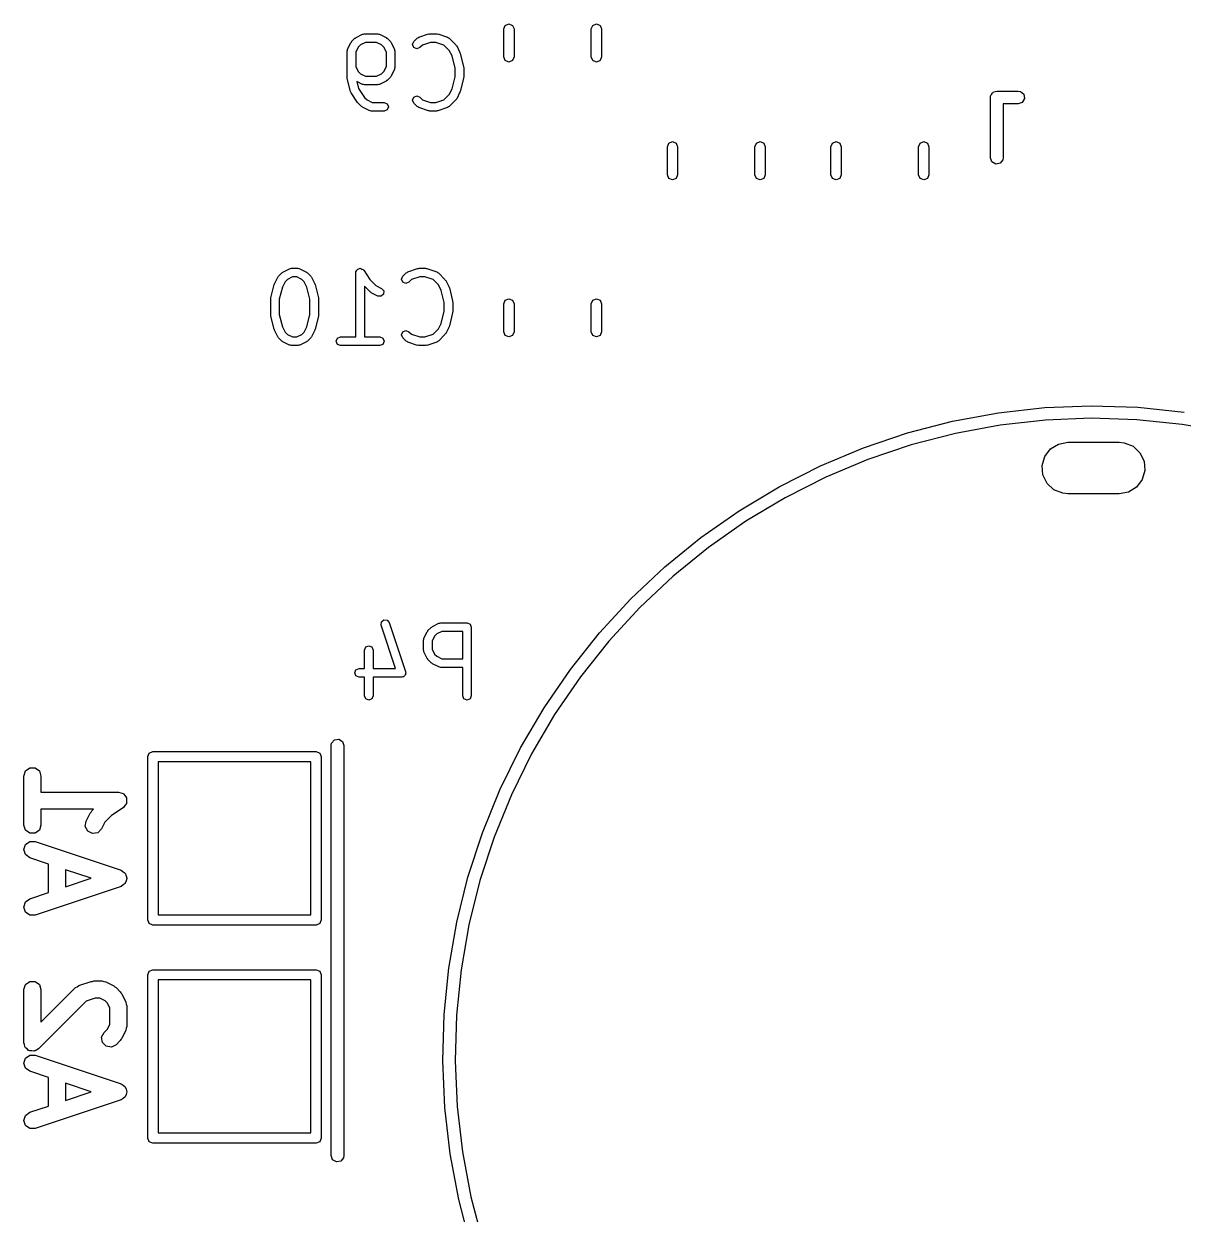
# Model space of a CAD drawing. Extents: x 0.03 to 2.09, y 0.22 to 4.14.
# Drawn here: x 0.041 to 0.573, y 2.457 to 3.003 of the extents above; entities that cross this region are included whole.
import ezdxf

# ---------------------------------------------------------------- set-up
doc = ezdxf.new("R2010")
doc.units = 0
doc.header["$MEASUREMENT"] = 0
doc.layers.add('BLACK', color=7, linetype='CONTINUOUS')

msp = doc.modelspace()

# ---------------------------------------------------------------- linework, layer by layer
at = {"layer": 'BLACK', "linetype": 'CONTINUOUS'}
for p, q in [((0.261181, 3.00046), (0.261873, 3.00213)), ((0.261873, 3.00213), (0.263543, 3.00283)), ((0.263543, 3.00283), (0.265214, 3.00213)), ((0.265214, 3.00213), (0.265906, 3.00046)), ((0.301339, 3.00046), (0.30203, 3.00213)), ((0.30203, 3.00213), (0.303701, 3.00283)), ((0.303701, 3.00283), (0.305371, 3.00213)), ((0.305371, 3.00213), (0.306063, 3.00046)), ((0.191483, 2.9947), (0.192983, 2.9962)), ((0.192983, 2.9962), (0.193282, 2.99632)), ((0.193282, 2.99632), (0.193494, 2.99656)), ((0.193494, 2.99656), (0.196494, 2.99806)), ((0.196494, 2.99806), (0.196951, 2.9981)), ((0.196951, 2.9981), (0.197374, 2.99827)), ((0.197374, 2.99827), (0.203374, 2.99827)), ((0.203374, 2.99827), (0.203797, 2.9981)), ((0.203797, 2.9981), (0.204254, 2.99806)), ((0.204254, 2.99806), (0.207254, 2.99656)), ((0.207254, 2.99656), (0.207466, 2.99632)), ((0.207466, 2.99632), (0.207765, 2.9962)), ((0.207765, 2.9962), (0.209265, 2.9947)), ((0.219979, 2.9947), (0.221479, 2.9962)), ((0.221479, 2.9962), (0.221903, 2.99637)), ((0.221903, 2.99637), (0.222249, 2.99667)), ((0.222249, 2.99667), (0.226748, 2.99817)), ((0.226748, 2.99817), (0.227071, 2.99815)), ((0.227071, 2.99815), (0.227371, 2.99827)), ((0.227371, 2.99827), (0.23037, 2.99827)), ((0.23037, 2.99827), (0.23067, 2.99815)), ((0.23067, 2.99815), (0.230993, 2.99817)), ((0.230993, 2.99817), (0.235492, 2.99667)), ((0.235492, 2.99667), (0.235838, 2.99637)), ((0.235838, 2.99637), (0.236262, 2.9962)), ((0.236262, 2.9962), (0.239261, 2.9932)), ((0.261181, 2.98765), (0.261181, 3.00046)), ((0.265906, 3.00046), (0.265906, 2.98765)), ((0.301339, 2.98765), (0.301339, 3.00046)), ((0.306063, 3.00046), (0.306063, 2.98765)), ((0.189407, 2.9903), (0.189582, 2.99073)), ((0.189407, 2.97831), (0.189407, 2.9903)), ((0.189582, 2.99073), (0.189614, 2.99118)), ((0.189614, 2.99118), (0.191114, 2.99418)), ((0.191114, 2.99418), (0.191359, 2.9944)), ((0.191359, 2.9944), (0.191483, 2.9947)), ((0.194493, 2.99214), (0.193344, 2.98984)), ((0.195541, 2.99319), (0.194493, 2.99214)), ((0.197839, 2.99433), (0.195541, 2.99319)), ((0.202909, 2.99433), (0.197839, 2.99433)), ((0.205207, 2.99319), (0.202909, 2.99433)), ((0.206255, 2.99214), (0.205207, 2.99319)), ((0.207404, 2.98984), (0.206255, 2.99214)), ((0.209265, 2.9947), (0.209389, 2.9944)), ((0.209389, 2.9944), (0.209634, 2.99418)), ((0.209634, 2.99418), (0.211134, 2.99118)), ((0.211134, 2.99118), (0.211166, 2.99073)), ((0.211166, 2.99073), (0.211341, 2.9903)), ((0.211341, 2.9903), (0.211341, 2.9828)), ((0.219403, 2.9933), (0.219979, 2.9947)), ((0.219979, 2.99191), (0.219403, 2.9933)), ((0.221371, 2.99133), (0.219979, 2.99191)), ((0.222763, 2.99191), (0.221371, 2.99133)), ((0.223935, 2.99308), (0.222763, 2.99191)), ((0.22769, 2.99433), (0.223935, 2.99308)), ((0.230051, 2.99433), (0.22769, 2.99433)), ((0.233806, 2.99308), (0.230051, 2.99433)), ((0.236251, 2.99064), (0.233806, 2.99308)), ((0.237512, 2.98812), (0.236251, 2.99064)), ((0.239261, 2.9932), (0.239385, 2.9929)), ((0.239385, 2.9929), (0.23963, 2.99268)), ((0.23963, 2.99268), (0.24113, 2.98968)), ((0.193344, 2.98984), (0.193344, 2.98327)), ((0.207404, 2.98327), (0.207404, 2.98984)), ((0.2389, 2.98256), (0.237512, 2.98812)), ((0.24113, 2.98968), (0.241146, 2.98946)), ((0.241146, 2.98946), (0.241279, 2.98928)), ((0.241279, 2.98928), (0.242779, 2.98328)), ((0.261873, 2.98598), (0.261181, 2.98765)), ((0.263543, 2.98528), (0.261873, 2.98598)), ((0.265214, 2.98598), (0.263543, 2.98528)), ((0.265906, 2.98765), (0.265214, 2.98598)), ((0.30203, 2.98598), (0.301339, 2.98765)), ((0.303701, 2.98528), (0.30203, 2.98598)), ((0.305371, 2.98598), (0.303701, 2.98528)), ((0.306063, 2.98765), (0.305371, 2.98598)), ((0.193344, 2.98327), (0.194493, 2.98097)), ((0.194493, 2.98097), (0.195541, 2.97992)), ((0.195541, 2.97992), (0.197839, 2.97877)), ((0.202909, 2.97877), (0.205207, 2.97992)), ((0.205207, 2.97992), (0.206255, 2.98097)), ((0.206255, 2.98097), (0.207404, 2.98327)), ((0.211134, 2.98192), (0.209634, 2.97892)), ((0.211166, 2.98238), (0.211134, 2.98192)), ((0.211341, 2.9828), (0.211166, 2.98238)), ((0.2389, 2.97855), (0.2389, 2.98256)), ((0.242779, 2.98328), (0.242742, 2.98304)), ((0.242742, 2.98304), (0.242837, 2.9828)), ((0.242837, 2.9828), (0.242837, 2.97831)), ((0.189502, 2.97807), (0.189407, 2.97831)), ((0.189465, 2.97783), (0.189502, 2.97807)), ((0.190965, 2.97183), (0.189465, 2.97783)), ((0.196494, 2.97504), (0.193894, 2.97634)), ((0.193894, 2.97634), (0.194702, 2.97311)), ((0.196951, 2.97501), (0.196494, 2.97504)), ((0.197374, 2.97484), (0.196951, 2.97501)), ((0.203374, 2.97484), (0.197374, 2.97484)), ((0.197839, 2.97877), (0.202909, 2.97877)), ((0.203797, 2.97501), (0.203374, 2.97484)), ((0.204254, 2.97504), (0.203797, 2.97501)), ((0.207254, 2.97654), (0.204254, 2.97504)), ((0.207466, 2.97679), (0.207254, 2.97654)), ((0.207765, 2.97691), (0.207466, 2.97679)), ((0.209265, 2.97841), (0.207765, 2.97691)), ((0.209389, 2.97871), (0.209265, 2.97841)), ((0.209634, 2.97892), (0.209389, 2.97871)), ((0.237512, 2.97299), (0.2389, 2.97855)), ((0.242779, 2.97783), (0.241279, 2.97183)), ((0.242837, 2.97831), (0.242742, 2.97807)), ((0.242742, 2.97807), (0.242779, 2.97783)), ((0.19117, 2.97155), (0.190965, 2.97183)), ((0.191237, 2.97121), (0.19117, 2.97155)), ((0.194237, 2.96671), (0.191237, 2.97121)), ((0.194702, 2.97311), (0.197404, 2.96906)), ((0.197404, 2.96906), (0.198541, 2.96792)), ((0.219403, 2.96781), (0.219979, 2.9692)), ((0.219979, 2.9692), (0.221371, 2.96978)), ((0.221371, 2.96978), (0.222763, 2.9692)), ((0.222763, 2.9692), (0.223935, 2.96803)), ((0.233806, 2.96803), (0.236251, 2.97047)), ((0.236251, 2.97047), (0.237512, 2.97299)), ((0.239385, 2.96821), (0.239261, 2.96791)), ((0.23963, 2.96843), (0.239385, 2.96821)), ((0.24113, 2.97143), (0.23963, 2.96843)), ((0.241146, 2.97165), (0.24113, 2.97143)), ((0.241279, 2.97183), (0.241146, 2.97165)), ((0.48422, 2.96906), (0.484287, 2.96944)), ((0.48422, 2.94146), (0.48422, 2.96906)), ((0.484265, 2.96957), (0.48433, 2.96968)), ((0.484287, 2.96944), (0.484265, 2.96957)), ((0.48433, 2.96968), (0.484398, 2.97007)), ((0.484398, 2.97007), (0.484891, 2.97065)), ((0.484891, 2.97065), (0.485274, 2.97132)), ((0.485274, 2.97132), (0.485525, 2.97141)), ((0.485525, 2.97141), (0.485696, 2.97161)), ((0.485696, 2.97161), (0.486452, 2.97175)), ((0.486452, 2.97175), (0.487172, 2.97201)), ((0.487172, 2.97201), (0.496972, 2.97201)), ((0.496972, 2.97201), (0.497982, 2.97183)), ((0.497982, 2.97183), (0.49953, 2.97053)), ((0.49988, 2.96854), (0.49887, 2.96679)), ((0.49953, 2.97053), (0.49988, 2.96854)), ((0.194405, 2.9666), (0.194237, 2.96671)), ((0.194483, 2.96641), (0.194405, 2.9666)), ((0.195982, 2.96491), (0.194483, 2.96641)), ((0.196282, 2.96479), (0.195982, 2.96491)), ((0.196494, 2.96455), (0.196282, 2.96479)), ((0.199494, 2.96305), (0.196494, 2.96455)), ((0.198541, 2.96792), (0.200839, 2.96678)), ((0.199951, 2.96301), (0.199494, 2.96305)), ((0.200374, 2.96284), (0.199951, 2.96301)), ((0.206373, 2.96284), (0.200374, 2.96284)), ((0.200839, 2.96678), (0.206373, 2.96678)), ((0.206373, 2.96678), (0.207765, 2.9662)), ((0.207765, 2.96341), (0.206373, 2.96284)), ((0.207765, 2.9662), (0.208342, 2.96481)), ((0.208342, 2.96481), (0.207765, 2.96341)), ((0.219979, 2.96641), (0.219403, 2.96781)), ((0.221479, 2.96491), (0.219979, 2.96641)), ((0.221903, 2.96474), (0.221479, 2.96491)), ((0.222249, 2.96444), (0.221903, 2.96474)), ((0.226748, 2.96294), (0.222249, 2.96444)), ((0.223935, 2.96803), (0.22769, 2.96678)), ((0.227071, 2.96296), (0.226748, 2.96294)), ((0.227371, 2.96284), (0.227071, 2.96296)), ((0.23037, 2.96284), (0.227371, 2.96284)), ((0.22769, 2.96678), (0.230051, 2.96678)), ((0.230051, 2.96678), (0.233806, 2.96803)), ((0.23067, 2.96296), (0.23037, 2.96284)), ((0.230993, 2.96294), (0.23067, 2.96296)), ((0.235492, 2.96444), (0.230993, 2.96294)), ((0.235838, 2.96474), (0.235492, 2.96444)), ((0.236262, 2.96491), (0.235838, 2.96474)), ((0.239261, 2.96791), (0.236262, 2.96491)), ((0.496972, 2.9661), (0.490125, 2.9661)), ((0.490125, 2.9661), (0.490125, 2.94146)), ((0.49887, 2.96679), (0.496972, 2.9661)), ((0.336181, 2.94647), (0.336873, 2.94814)), ((0.336181, 2.93365), (0.336181, 2.94647)), ((0.336873, 2.94814), (0.338543, 2.94883)), ((0.338543, 2.94883), (0.340214, 2.94814)), ((0.340214, 2.94814), (0.340906, 2.94647)), ((0.340906, 2.94647), (0.340906, 2.93365)), ((0.376339, 2.94647), (0.37703, 2.94814)), ((0.376339, 2.93365), (0.376339, 2.94647)), ((0.37703, 2.94814), (0.378701, 2.94883)), ((0.378701, 2.94883), (0.380371, 2.94814)), ((0.380371, 2.94814), (0.381063, 2.94647)), ((0.381063, 2.94647), (0.381063, 2.93365)), ((0.411181, 2.94647), (0.411873, 2.94814)), ((0.411181, 2.93365), (0.411181, 2.94647)), ((0.411873, 2.94814), (0.413543, 2.94883)), ((0.413543, 2.94883), (0.415214, 2.94814)), ((0.415214, 2.94814), (0.415906, 2.94647)), ((0.415906, 2.94647), (0.415906, 2.93365)), ((0.451339, 2.94647), (0.45203, 2.94814)), ((0.451339, 2.93365), (0.451339, 2.94647)), ((0.45203, 2.94814), (0.453701, 2.94883)), ((0.453701, 2.94883), (0.455371, 2.94814)), ((0.455371, 2.94814), (0.456063, 2.94647)), ((0.456063, 2.94647), (0.456063, 2.93365)), ((0.484911, 2.93956), (0.48422, 2.94146)), ((0.490125, 2.94146), (0.489947, 2.94045)), ((0.48666, 2.93855), (0.484911, 2.93956)), ((0.488649, 2.9389), (0.48666, 2.93855)), ((0.489947, 2.94045), (0.488649, 2.9389)), ((0.336873, 2.93198), (0.336181, 2.93365)), ((0.338543, 2.93129), (0.336873, 2.93198)), ((0.340214, 2.93198), (0.338543, 2.93129)), ((0.340906, 2.93365), (0.340214, 2.93198)), ((0.37703, 2.93198), (0.376339, 2.93365)), ((0.378701, 2.93129), (0.37703, 2.93198)), ((0.380371, 2.93198), (0.378701, 2.93129)), ((0.381063, 2.93365), (0.380371, 2.93198)), ((0.411873, 2.93198), (0.411181, 2.93365)), ((0.413543, 2.93129), (0.411873, 2.93198)), ((0.415214, 2.93198), (0.413543, 2.93129)), ((0.415906, 2.93365), (0.415214, 2.93198)), ((0.45203, 2.93198), (0.451339, 2.93365)), ((0.453701, 2.93129), (0.45203, 2.93198)), ((0.455371, 2.93198), (0.453701, 2.93129)), ((0.456063, 2.93365), (0.455371, 2.93198)), ((0.156116, 2.88368), (0.157616, 2.88668)), ((0.157616, 2.88668), (0.157861, 2.8869)), ((0.157861, 2.8869), (0.157985, 2.8872)), ((0.157985, 2.8872), (0.159484, 2.8887)), ((0.159484, 2.8887), (0.159784, 2.88882)), ((0.159784, 2.88882), (0.159996, 2.88906)), ((0.159996, 2.88906), (0.162996, 2.89056)), ((0.164341, 2.88683), (0.162043, 2.88569)), ((0.162996, 2.89056), (0.163453, 2.8906)), ((0.163453, 2.8906), (0.163876, 2.89077)), ((0.163876, 2.89077), (0.166876, 2.89077)), ((0.166411, 2.88683), (0.164341, 2.88683)), ((0.168709, 2.88569), (0.166411, 2.88683)), ((0.166876, 2.89077), (0.167299, 2.8906)), ((0.167299, 2.8906), (0.167756, 2.89056)), ((0.167756, 2.89056), (0.170756, 2.88906)), ((0.170756, 2.88906), (0.170968, 2.88882)), ((0.170968, 2.88882), (0.171267, 2.8887)), ((0.171267, 2.8887), (0.172767, 2.8872)), ((0.172767, 2.8872), (0.172891, 2.8869)), ((0.172891, 2.8869), (0.173136, 2.88668)), ((0.173136, 2.88668), (0.174636, 2.88368)), ((0.193404, 2.8888), (0.193481, 2.88899)), ((0.193404, 2.85928), (0.193404, 2.8888)), ((0.193442, 2.88919), (0.193761, 2.88967)), ((0.193481, 2.88899), (0.193442, 2.88919)), ((0.193761, 2.88967), (0.19398, 2.89019)), ((0.19398, 2.89019), (0.194167, 2.89027)), ((0.194167, 2.89027), (0.19428, 2.89044)), ((0.19428, 2.89044), (0.194843, 2.89055)), ((0.194843, 2.89055), (0.195372, 2.89077)), ((0.195372, 2.89077), (0.195559, 2.89069)), ((0.195559, 2.89069), (0.195758, 2.89073)), ((0.195758, 2.89073), (0.196235, 2.89041)), ((0.196235, 2.89041), (0.196764, 2.89019)), ((0.196764, 2.89019), (0.196842, 2.89001)), ((0.196842, 2.89001), (0.19701, 2.88989)), ((0.19701, 2.88989), (0.199901, 2.88556)), ((0.214401, 2.8858), (0.214978, 2.8872)), ((0.214978, 2.8872), (0.216477, 2.8887)), ((0.216477, 2.8887), (0.216901, 2.88887)), ((0.216901, 2.88887), (0.217247, 2.88917)), ((0.217247, 2.88917), (0.221746, 2.89067)), ((0.222688, 2.88683), (0.218933, 2.88558)), ((0.221746, 2.89067), (0.222069, 2.89065)), ((0.222069, 2.89065), (0.222369, 2.89077)), ((0.222369, 2.89077), (0.225368, 2.89077)), ((0.225049, 2.88683), (0.222688, 2.88683)), ((0.228804, 2.88558), (0.225049, 2.88683)), ((0.225368, 2.89077), (0.225668, 2.89065)), ((0.225668, 2.89065), (0.225991, 2.89067)), ((0.225991, 2.89067), (0.23049, 2.88917)), ((0.23049, 2.88917), (0.230836, 2.88887)), ((0.230836, 2.88887), (0.23126, 2.8887)), ((0.23126, 2.8887), (0.234259, 2.8857)), ((0.154467, 2.87728), (0.155967, 2.88328)), ((0.155967, 2.88328), (0.1561, 2.88346)), ((0.1561, 2.88346), (0.156116, 2.88368)), ((0.159734, 2.88212), (0.158346, 2.87656)), ((0.160994, 2.88464), (0.159734, 2.88212)), ((0.162043, 2.88569), (0.160994, 2.88464)), ((0.169757, 2.88464), (0.168709, 2.88569)), ((0.171018, 2.88212), (0.169757, 2.88464)), ((0.172406, 2.87656), (0.171018, 2.88212)), ((0.174636, 2.88368), (0.174651, 2.88346)), ((0.174651, 2.88346), (0.174785, 2.88328)), ((0.174785, 2.88328), (0.176284, 2.87728)), ((0.199979, 2.87991), (0.197341, 2.88255)), ((0.197341, 2.88255), (0.197341, 2.85928)), ((0.199901, 2.88556), (0.202537, 2.88292)), ((0.202537, 2.88292), (0.205251, 2.88156)), ((0.205251, 2.88156), (0.206238, 2.88043)), ((0.214978, 2.88441), (0.214401, 2.8858)), ((0.216369, 2.88383), (0.214978, 2.88441)), ((0.217761, 2.88441), (0.216369, 2.88383)), ((0.218933, 2.88558), (0.217761, 2.88441)), ((0.23125, 2.88314), (0.228804, 2.88558)), ((0.23251, 2.88062), (0.23125, 2.88314)), ((0.234259, 2.8857), (0.234383, 2.8854)), ((0.234383, 2.8854), (0.234628, 2.88518)), ((0.234628, 2.88518), (0.236128, 2.88218)), ((0.236128, 2.88218), (0.236144, 2.88196)), ((0.236144, 2.88196), (0.236277, 2.88178)), ((0.236277, 2.88178), (0.237777, 2.87578)), ((0.154409, 2.8768), (0.154504, 2.87704)), ((0.154409, 2.86931), (0.154409, 2.8768)), ((0.154504, 2.87704), (0.154467, 2.87728)), ((0.158346, 2.87656), (0.158346, 2.86955)), ((0.172406, 2.86955), (0.172406, 2.87656)), ((0.176284, 2.87728), (0.176248, 2.87704)), ((0.176248, 2.87704), (0.176343, 2.8768)), ((0.176343, 2.8768), (0.176343, 2.86931)), ((0.200279, 2.87979), (0.199979, 2.87991)), ((0.200491, 2.87954), (0.200279, 2.87979)), ((0.203491, 2.87804), (0.200491, 2.87954)), ((0.204993, 2.87794), (0.203491, 2.87804)), ((0.206132, 2.87892), (0.204993, 2.87794)), ((0.206238, 2.88043), (0.206132, 2.87892)), ((0.233899, 2.87506), (0.23251, 2.88062)), ((0.237777, 2.87578), (0.23774, 2.87554)), ((0.23774, 2.87554), (0.237836, 2.8753)), ((0.261181, 2.87446), (0.261873, 2.87613)), ((0.261873, 2.87613), (0.263543, 2.87682)), ((0.263543, 2.87682), (0.265214, 2.87613)), ((0.265214, 2.87613), (0.265906, 2.87446)), ((0.301339, 2.87446), (0.30203, 2.87613)), ((0.30203, 2.87613), (0.303701, 2.87682)), ((0.303701, 2.87682), (0.305371, 2.87613)), ((0.305371, 2.87613), (0.306063, 2.87446)), ((0.23251, 2.86549), (0.233899, 2.87105)), ((0.233899, 2.87105), (0.233899, 2.87506)), ((0.237777, 2.87033), (0.236277, 2.86433)), ((0.237836, 2.87081), (0.23774, 2.87057)), ((0.23774, 2.87057), (0.237777, 2.87033)), ((0.237836, 2.8753), (0.237836, 2.87081)), ((0.261181, 2.86164), (0.261181, 2.87446)), ((0.265906, 2.87446), (0.265906, 2.86164)), ((0.301339, 2.86164), (0.301339, 2.87446)), ((0.306063, 2.87446), (0.306063, 2.86164)), ((0.154504, 2.86907), (0.154409, 2.86931)), ((0.154467, 2.86883), (0.154504, 2.86907)), ((0.155967, 2.86283), (0.154467, 2.86883)), ((0.158346, 2.86955), (0.159734, 2.86399)), ((0.171018, 2.86399), (0.172406, 2.86955)), ((0.176284, 2.86883), (0.174785, 2.86283)), ((0.176343, 2.86931), (0.176248, 2.86907)), ((0.176248, 2.86907), (0.176284, 2.86883)), ((0.23125, 2.86297), (0.23251, 2.86549)), ((0.1561, 2.86265), (0.155967, 2.86283)), ((0.156116, 2.86243), (0.1561, 2.86265)), ((0.157616, 2.85943), (0.156116, 2.86243)), ((0.157861, 2.85921), (0.157616, 2.85943)), ((0.157985, 2.85891), (0.157861, 2.85921)), ((0.159734, 2.86399), (0.160994, 2.86147)), ((0.160994, 2.86147), (0.162043, 2.86042)), ((0.162043, 2.86042), (0.164341, 2.85928)), ((0.164341, 2.85928), (0.166411, 2.85928)), ((0.166411, 2.85928), (0.168709, 2.86042)), ((0.168709, 2.86042), (0.169757, 2.86147)), ((0.169757, 2.86147), (0.171018, 2.86399)), ((0.172891, 2.85921), (0.172767, 2.85891)), ((0.173136, 2.85943), (0.172891, 2.85921)), ((0.174636, 2.86243), (0.173136, 2.85943)), ((0.174651, 2.86265), (0.174636, 2.86243)), ((0.174785, 2.86283), (0.174651, 2.86265)), ((0.184981, 2.8587), (0.186373, 2.85928)), ((0.186373, 2.85928), (0.193404, 2.85928)), ((0.197341, 2.85928), (0.204371, 2.85928)), ((0.204371, 2.85928), (0.205763, 2.8587)), ((0.214401, 2.86031), (0.214978, 2.8617)), ((0.214978, 2.85891), (0.214401, 2.86031)), ((0.214978, 2.8617), (0.216369, 2.86228)), ((0.216369, 2.86228), (0.217761, 2.8617)), ((0.217761, 2.8617), (0.218933, 2.86053)), ((0.218933, 2.86053), (0.222688, 2.85928)), ((0.222688, 2.85928), (0.225049, 2.85928)), ((0.225049, 2.85928), (0.228804, 2.86053)), ((0.228804, 2.86053), (0.23125, 2.86297)), ((0.234259, 2.86041), (0.23126, 2.85741)), ((0.234383, 2.86071), (0.234259, 2.86041)), ((0.234628, 2.86093), (0.234383, 2.86071)), ((0.236128, 2.86393), (0.234628, 2.86093)), ((0.236144, 2.86415), (0.236128, 2.86393)), ((0.236277, 2.86433), (0.236144, 2.86415)), ((0.261873, 2.85997), (0.261181, 2.86164)), ((0.263543, 2.85928), (0.261873, 2.85997)), ((0.265214, 2.85997), (0.263543, 2.85928)), ((0.265906, 2.86164), (0.265214, 2.85997)), ((0.30203, 2.85997), (0.301339, 2.86164)), ((0.303701, 2.85928), (0.30203, 2.85997)), ((0.305371, 2.85997), (0.303701, 2.85928)), ((0.306063, 2.86164), (0.305371, 2.85997)), ((0.159484, 2.85741), (0.157985, 2.85891)), ((0.159784, 2.85729), (0.159484, 2.85741)), ((0.159996, 2.85705), (0.159784, 2.85729)), ((0.162996, 2.85555), (0.159996, 2.85705)), ((0.163453, 2.85551), (0.162996, 2.85555)), ((0.163876, 2.85534), (0.163453, 2.85551)), ((0.166876, 2.85534), (0.163876, 2.85534)), ((0.167299, 2.85551), (0.166876, 2.85534)), ((0.167756, 2.85555), (0.167299, 2.85551)), ((0.170756, 2.85705), (0.167756, 2.85555)), ((0.170968, 2.85729), (0.170756, 2.85705)), ((0.171267, 2.85741), (0.170968, 2.85729)), ((0.172767, 2.85891), (0.171267, 2.85741)), ((0.184405, 2.85731), (0.184981, 2.8587)), ((0.184981, 2.85591), (0.184405, 2.85731)), ((0.186373, 2.85534), (0.184981, 2.85591)), ((0.204371, 2.85534), (0.186373, 2.85534)), ((0.205763, 2.85591), (0.204371, 2.85534)), ((0.205763, 2.8587), (0.206339, 2.85731)), ((0.206339, 2.85731), (0.205763, 2.85591)), ((0.216477, 2.85741), (0.214978, 2.85891)), ((0.216901, 2.85724), (0.216477, 2.85741)), ((0.217247, 2.85694), (0.216901, 2.85724)), ((0.221746, 2.85544), (0.217247, 2.85694)), ((0.222069, 2.85546), (0.221746, 2.85544)), ((0.222369, 2.85534), (0.222069, 2.85546)), ((0.225368, 2.85534), (0.222369, 2.85534)), ((0.225668, 2.85546), (0.225368, 2.85534)), ((0.225991, 2.85544), (0.225668, 2.85546)), ((0.23049, 2.85694), (0.225991, 2.85544)), ((0.230836, 2.85724), (0.23049, 2.85694)), ((0.23126, 2.85741), (0.230836, 2.85724)), ((0.48793, 2.82456), (0.509135, 2.82692)), ((0.509135, 2.82692), (0.530455, 2.82775)), ((0.530455, 2.82775), (0.55178, 2.82707)), ((0.55178, 2.82707), (0.573001, 2.82485)), ((0.466948, 2.82069), (0.48793, 2.82456)), ((0.509563, 2.82122), (0.488764, 2.81891)), ((0.530475, 2.82204), (0.509563, 2.82122)), ((0.551392, 2.82137), (0.530475, 2.82204)), ((0.572207, 2.8192), (0.551392, 2.82137)), ((0.446296, 2.81533), (0.466948, 2.82069)), ((0.488764, 2.81891), (0.468184, 2.81511)), ((0.592813, 2.81555), (0.572207, 2.8192)), ((0.42608, 2.8085), (0.446296, 2.81533)), ((0.468184, 2.81511), (0.447927, 2.80985)), ((0.511751, 2.80796), (0.515433, 2.81023)), ((0.515433, 2.81023), (0.519685, 2.81102)), ((0.519685, 2.81102), (0.543307, 2.81102)), ((0.543307, 2.81102), (0.545601, 2.8108)), ((0.545601, 2.8108), (0.549618, 2.8092)), ((0.406404, 2.80025), (0.42608, 2.8085)), ((0.447927, 2.80985), (0.428098, 2.80316)), ((0.50793, 2.80037), (0.509133, 2.80452)), ((0.509133, 2.80452), (0.511751, 2.80796)), ((0.549618, 2.8092), (0.552789, 2.80625)), ((0.552789, 2.80625), (0.554689, 2.80237)), ((0.387368, 2.79062), (0.406404, 2.80025)), ((0.428098, 2.80316), (0.408799, 2.79507)), ((0.508304, 2.79606), (0.50793, 2.80037)), ((0.554689, 2.80237), (0.555062, 2.79806)), ((0.408799, 2.79507), (0.390127, 2.78562)), ((0.510203, 2.79217), (0.508304, 2.79606)), ((0.553859, 2.79391), (0.551241, 2.79046)), ((0.555062, 2.79806), (0.553859, 2.79391)), ((0.369069, 2.77964), (0.387368, 2.79062)), ((0.513374, 2.78923), (0.510203, 2.79217)), ((0.517391, 2.78763), (0.513374, 2.78923)), ((0.547559, 2.78819), (0.543307, 2.7874)), ((0.551241, 2.79046), (0.547559, 2.78819)), ((0.390127, 2.78562), (0.372179, 2.77485)), ((0.519685, 2.7874), (0.517391, 2.78763)), ((0.543307, 2.7874), (0.519685, 2.7874)), ((0.351602, 2.76739), (0.369069, 2.77964)), ((0.372179, 2.77485), (0.355047, 2.76284)), ((0.335056, 2.75392), (0.351602, 2.76739)), ((0.355047, 2.76284), (0.338818, 2.74962)), ((0.319516, 2.7393), (0.335056, 2.75392)), ((0.338818, 2.74962), (0.323574, 2.73528)), ((0.30506, 2.72361), (0.319516, 2.7393)), ((0.323574, 2.73528), (0.309396, 2.71989)), ((0.205006, 2.72718), (0.205113, 2.72868)), ((0.205113, 2.72868), (0.206251, 2.72967)), ((0.206251, 2.72967), (0.207754, 2.72956)), ((0.207754, 2.72956), (0.208741, 2.72843)), ((0.208741, 2.72843), (0.21624, 2.70593)), ((0.228491, 2.72656), (0.23149, 2.72806)), ((0.23149, 2.72806), (0.231947, 2.7281)), ((0.231947, 2.7281), (0.232371, 2.72827)), ((0.232371, 2.72827), (0.244369, 2.72827)), ((0.244369, 2.72827), (0.245761, 2.72769)), ((0.211642, 2.70727), (0.205006, 2.72718)), ((0.224611, 2.72118), (0.226111, 2.72418)), ((0.226111, 2.72418), (0.226355, 2.7244)), ((0.226355, 2.7244), (0.226479, 2.7247)), ((0.226479, 2.7247), (0.227979, 2.7262)), ((0.227979, 2.7262), (0.228278, 2.72632)), ((0.228278, 2.72632), (0.228491, 2.72656)), ((0.230537, 2.72319), (0.229489, 2.72214)), ((0.232835, 2.72433), (0.230537, 2.72319)), ((0.242401, 2.72433), (0.232835, 2.72433)), ((0.242401, 2.71177), (0.242401, 2.72433)), ((0.245761, 2.72769), (0.246338, 2.7263)), ((0.246338, 2.7263), (0.246338, 2.69481)), ((0.291763, 2.70692), (0.30506, 2.72361)), ((0.197406, 2.7158), (0.197983, 2.7172)), ((0.197983, 2.7172), (0.199375, 2.71777)), ((0.199375, 2.71777), (0.200767, 2.7172)), ((0.200767, 2.7172), (0.201343, 2.7158)), ((0.224403, 2.7203), (0.224578, 2.72073)), ((0.224403, 2.7158), (0.224403, 2.7203)), ((0.224578, 2.72073), (0.224611, 2.72118)), ((0.229489, 2.72214), (0.22834, 2.71984)), ((0.22834, 2.71984), (0.22834, 2.71627)), ((0.309396, 2.71989), (0.296353, 2.70352)), ((0.197406, 2.70727), (0.197406, 2.7158)), ((0.201343, 2.7158), (0.201343, 2.70727)), ((0.224578, 2.71538), (0.224403, 2.7158)), ((0.224611, 2.71492), (0.224578, 2.71538)), ((0.226111, 2.71192), (0.224611, 2.71492)), ((0.226355, 2.71171), (0.226111, 2.71192)), ((0.226479, 2.71141), (0.226355, 2.71171)), ((0.22834, 2.71627), (0.229489, 2.71397)), ((0.229489, 2.71397), (0.230537, 2.71292)), ((0.230537, 2.71292), (0.232835, 2.71177)), ((0.232835, 2.71177), (0.242401, 2.71177)), ((0.192907, 2.70531), (0.193483, 2.7067)), ((0.193483, 2.7067), (0.194875, 2.70727)), ((0.194875, 2.70727), (0.197406, 2.70727)), ((0.201343, 2.70727), (0.211642, 2.70727)), ((0.227979, 2.70991), (0.226479, 2.71141)), ((0.228278, 2.70979), (0.227979, 2.70991)), ((0.228491, 2.70954), (0.228278, 2.70979)), ((0.23149, 2.70804), (0.228491, 2.70954)), ((0.231947, 2.70801), (0.23149, 2.70804)), ((0.232371, 2.70784), (0.231947, 2.70801)), ((0.242401, 2.70784), (0.232371, 2.70784)), ((0.242401, 2.69481), (0.242401, 2.70784)), ((0.279694, 2.68933), (0.291763, 2.70692)), ((0.193483, 2.70391), (0.192907, 2.70531)), ((0.194875, 2.70334), (0.193483, 2.70391)), ((0.197406, 2.70334), (0.194875, 2.70334)), ((0.197406, 2.69481), (0.197406, 2.70334)), ((0.214373, 2.70334), (0.201343, 2.70334)), ((0.201343, 2.70334), (0.201343, 2.69481)), ((0.214672, 2.70346), (0.214373, 2.70334)), ((0.214995, 2.70344), (0.214672, 2.70346)), ((0.215341, 2.70374), (0.214995, 2.70344)), ((0.215765, 2.70391), (0.215341, 2.70374)), ((0.215889, 2.70421), (0.215765, 2.70391)), ((0.216134, 2.70443), (0.215889, 2.70421)), ((0.216166, 2.70488), (0.216134, 2.70443)), ((0.216341, 2.70531), (0.216166, 2.70488)), ((0.21624, 2.70593), (0.216217, 2.7056)), ((0.216217, 2.7056), (0.216341, 2.70531)), ((0.296353, 2.70352), (0.284515, 2.68627)), ((0.197983, 2.69341), (0.197406, 2.69481)), ((0.199375, 2.69284), (0.197983, 2.69341)), ((0.200767, 2.69341), (0.199375, 2.69284)), ((0.201343, 2.69481), (0.200767, 2.69341)), ((0.242977, 2.69341), (0.242401, 2.69481)), ((0.244369, 2.69284), (0.242977, 2.69341)), ((0.245761, 2.69341), (0.244369, 2.69284)), ((0.246338, 2.69481), (0.245761, 2.69341)), ((0.268913, 2.67091), (0.279694, 2.68933)), ((0.284515, 2.68627), (0.273941, 2.66821)), ((0.182265, 2.67307), (0.183563, 2.67461)), ((0.183563, 2.67461), (0.185552, 2.67496)), ((0.185552, 2.67496), (0.187301, 2.67395)), ((0.187301, 2.67395), (0.187992, 2.67206)), ((0.098031, 2.66693), (0.098723, 2.6686)), ((0.098723, 2.6686), (0.100394, 2.66929)), ((0.100394, 2.66929), (0.175197, 2.66929)), ((0.175197, 2.66929), (0.176867, 2.6686)), ((0.176867, 2.6686), (0.177559, 2.66693)), ((0.182087, 2.67206), (0.182265, 2.67307)), ((0.182087, 2.48406), (0.182087, 2.67206)), ((0.187992, 2.67206), (0.187992, 2.48406)), ((0.259476, 2.65178), (0.268913, 2.67091)), ((0.273941, 2.66821), (0.264685, 2.64944)), ((0.098031, 2.59213), (0.098031, 2.66693)), ((0.102756, 2.66457), (0.102756, 2.59449)), ((0.172835, 2.66457), (0.102756, 2.66457)), ((0.172835, 2.59449), (0.172835, 2.66457)), ((0.177559, 2.66693), (0.177559, 2.59213)), ((0.041245, 2.65804), (0.041997, 2.66036)), ((0.041245, 2.63555), (0.041245, 2.65804)), ((0.041997, 2.66036), (0.043965, 2.66179)), ((0.043965, 2.66179), (0.046399, 2.66179)), ((0.046399, 2.66179), (0.048367, 2.66036)), ((0.048367, 2.66036), (0.049119, 2.65804)), ((0.049119, 2.65804), (0.049119, 2.65073)), ((0.251432, 2.63202), (0.259476, 2.65178)), ((0.049119, 2.65073), (0.084552, 2.65073)), ((0.084552, 2.65073), (0.084631, 2.65071)), ((0.084631, 2.65071), (0.084711, 2.65073)), ((0.084711, 2.65073), (0.085781, 2.65033)), ((0.085781, 2.65033), (0.086866, 2.64998)), ((0.086866, 2.64998), (0.086915, 2.64991)), ((0.086915, 2.64991), (0.086993, 2.64988)), ((0.086993, 2.64988), (0.087626, 2.64893)), ((0.087626, 2.64893), (0.088296, 2.64801)), ((0.088296, 2.64801), (0.088296, 2.64793)), ((0.088296, 2.64793), (0.088342, 2.64786)), ((0.088342, 2.64786), (0.088296, 2.64672)), ((0.088296, 2.64672), (0.088296, 2.64558)), ((0.264685, 2.64944), (0.256794, 2.63005)), ((0.073172, 2.64286), (0.049119, 2.64286)), ((0.049119, 2.64286), (0.049119, 2.63555)), ((0.069782, 2.63731), (0.071657, 2.64106)), ((0.071657, 2.64106), (0.072104, 2.64151)), ((0.072104, 2.64151), (0.072394, 2.64208)), ((0.072394, 2.64208), (0.073172, 2.64286)), ((0.086736, 2.64352), (0.081436, 2.63999)), ((0.086787, 2.64358), (0.086736, 2.64352)), ((0.086866, 2.64361), (0.086787, 2.64358)), ((0.087537, 2.64453), (0.086866, 2.64361)), ((0.088244, 2.64543), (0.087537, 2.64453)), ((0.088248, 2.64551), (0.088244, 2.64543)), ((0.088296, 2.64558), (0.088248, 2.64551)), ((0.041997, 2.63323), (0.041245, 2.63555)), ((0.049119, 2.63555), (0.048367, 2.63323)), ((0.069419, 2.6349), (0.069782, 2.63731)), ((0.078414, 2.63696), (0.076825, 2.63378)), ((0.081436, 2.63999), (0.078414, 2.63696)), ((0.043965, 2.6318), (0.041997, 2.63323)), ((0.046399, 2.6318), (0.043965, 2.6318)), ((0.048367, 2.63323), (0.046399, 2.6318)), ((0.070541, 2.63274), (0.069419, 2.6349)), ((0.072717, 2.63165), (0.070541, 2.63274)), ((0.075117, 2.63205), (0.072717, 2.63165)), ((0.076825, 2.63378), (0.075117, 2.63205)), ((0.244821, 2.61173), (0.251432, 2.63202)), ((0.256794, 2.63005), (0.25031, 2.61016)), ((0.041245, 2.62433), (0.042014, 2.62664)), ((0.042014, 2.62664), (0.043994, 2.62805)), ((0.043994, 2.62805), (0.046427, 2.62803)), ((0.046427, 2.62803), (0.085797, 2.61491)), ((0.041979, 2.62201), (0.041245, 2.62433)), ((0.043937, 2.62056), (0.041979, 2.62201)), ((0.052493, 2.61771), (0.043937, 2.62056)), ((0.052493, 2.60464), (0.052493, 2.61771)), ((0.072102, 2.61117), (0.060367, 2.61509)), ((0.060367, 2.61509), (0.060367, 2.60726)), ((0.085797, 2.61491), (0.086752, 2.6142)), ((0.086752, 2.6142), (0.087719, 2.61351)), ((0.087719, 2.61351), (0.087729, 2.61348)), ((0.087729, 2.61348), (0.087754, 2.61346)), ((0.060367, 2.60726), (0.072102, 2.61117)), ((0.086752, 2.60814), (0.085797, 2.60744)), ((0.087719, 2.60884), (0.086752, 2.60814)), ((0.087729, 2.60887), (0.087719, 2.60884)), ((0.087754, 2.60888), (0.087729, 2.60887)), ((0.087754, 2.61346), (0.088113, 2.61233)), ((0.088113, 2.61002), (0.087754, 2.60888)), ((0.088113, 2.61233), (0.088489, 2.6112)), ((0.088489, 2.61114), (0.088113, 2.61002)), ((0.088489, 2.6112), (0.088479, 2.61117)), ((0.088479, 2.61117), (0.088489, 2.61114)), ((0.239677, 2.59102), (0.244821, 2.61173)), ((0.25031, 2.61016), (0.245265, 2.58985)), ((0.043937, 2.60179), (0.052493, 2.60464)), ((0.085797, 2.60744), (0.046427, 2.59432)), ((0.041245, 2.59802), (0.041979, 2.60034)), ((0.042014, 2.59571), (0.041245, 2.59802)), ((0.041979, 2.60034), (0.043937, 2.60179)), ((0.043994, 2.5943), (0.042014, 2.59571)), ((0.046427, 2.59432), (0.043994, 2.5943)), ((0.098723, 2.59046), (0.098031, 2.59213)), ((0.102756, 2.59449), (0.172835, 2.59449)), ((0.177559, 2.59213), (0.176867, 2.59046)), ((0.100394, 2.58976), (0.098723, 2.59046)), ((0.175197, 2.58976), (0.100394, 2.58976)), ((0.176867, 2.59046), (0.175197, 2.58976)), ((0.236027, 2.57), (0.239677, 2.59102)), ((0.245265, 2.58985), (0.241684, 2.56923)), ((0.233889, 2.54877), (0.236027, 2.57)), ((0.098031, 2.56693), (0.098723, 2.5686)), ((0.098031, 2.49213), (0.098031, 2.56693)), ((0.098723, 2.5686), (0.100394, 2.56929)), ((0.100394, 2.56929), (0.175197, 2.56929)), ((0.102756, 2.56457), (0.102756, 2.49449)), ((0.172835, 2.56457), (0.102756, 2.56457)), ((0.172835, 2.49449), (0.172835, 2.56457)), ((0.175197, 2.56929), (0.176867, 2.5686)), ((0.176867, 2.5686), (0.177559, 2.56693)), ((0.177559, 2.56693), (0.177559, 2.49213)), ((0.241684, 2.56923), (0.239588, 2.5484)), ((0.041245, 2.56018), (0.041997, 2.56249)), ((0.041245, 2.5358), (0.041245, 2.56018)), ((0.041997, 2.56249), (0.043965, 2.56392)), ((0.043965, 2.56392), (0.046399, 2.56392)), ((0.046399, 2.56392), (0.048367, 2.56249)), ((0.048367, 2.56249), (0.049119, 2.56018)), ((0.049119, 2.54531), (0.064895, 2.56109)), ((0.049119, 2.56018), (0.049119, 2.54531)), ((0.064895, 2.56109), (0.065704, 2.5615)), ((0.065704, 2.5615), (0.066434, 2.56204)), ((0.066434, 2.56204), (0.072058, 2.56391)), ((0.072058, 2.56391), (0.072696, 2.56392)), ((0.072696, 2.56392), (0.073303, 2.56411)), ((0.073303, 2.56411), (0.077053, 2.56411)), ((0.077053, 2.56411), (0.077916, 2.56383)), ((0.077916, 2.56383), (0.078813, 2.5637)), ((0.078813, 2.5637), (0.082563, 2.56182)), ((0.082563, 2.56182), (0.083018, 2.56138)), ((0.083018, 2.56138), (0.083586, 2.56109)), ((0.083586, 2.56109), (0.085461, 2.55921)), ((0.085461, 2.55921), (0.085751, 2.55864)), ((0.069806, 2.55486), (0.047966, 2.53302)), ((0.073942, 2.55624), (0.069806, 2.55486)), ((0.076123, 2.55624), (0.073942, 2.55624)), ((0.07847, 2.55507), (0.076123, 2.55624)), ((0.079441, 2.55409), (0.07847, 2.55507)), ((0.080615, 2.55175), (0.079441, 2.55409)), ((0.085751, 2.55864), (0.086198, 2.55819)), ((0.086198, 2.55819), (0.088073, 2.55444)), ((0.088073, 2.55444), (0.088208, 2.55354)), ((0.088208, 2.55354), (0.088489, 2.55268)), ((0.080615, 2.54423), (0.080615, 2.55175)), ((0.088489, 2.55268), (0.088489, 2.5433)), ((0.233276, 2.52749), (0.233889, 2.54877)), ((0.239588, 2.5484), (0.238985, 2.52749)), ((0.079441, 2.54189), (0.080615, 2.54423)), ((0.088489, 2.5433), (0.088208, 2.54244)), ((0.076914, 2.5383), (0.078019, 2.54046)), ((0.077294, 2.53589), (0.076914, 2.5383)), ((0.078019, 2.54046), (0.079441, 2.54189)), ((0.085751, 2.53734), (0.085461, 2.53677)), ((0.086198, 2.53779), (0.085751, 2.53734)), ((0.088073, 2.54154), (0.086198, 2.53779)), ((0.088208, 2.54244), (0.088073, 2.54154)), ((0.04153, 2.53493), (0.041245, 2.5358)), ((0.041674, 2.53402), (0.04153, 2.53493)), ((0.041898, 2.53379), (0.041674, 2.53402)), ((0.041997, 2.53349), (0.041898, 2.53379)), ((0.042743, 2.53295), (0.041997, 2.53349)), ((0.043395, 2.5323), (0.042743, 2.53295)), ((0.043708, 2.53225), (0.043395, 2.5323)), ((0.043965, 2.53206), (0.043708, 2.53225)), ((0.044887, 2.53206), (0.043965, 2.53206)), ((0.045798, 2.53192), (0.044887, 2.53206)), ((0.046081, 2.53206), (0.045798, 2.53192)), ((0.046399, 2.53206), (0.046081, 2.53206)), ((0.047144, 2.5326), (0.046399, 2.53206)), ((0.047966, 2.53302), (0.047144, 2.5326)), ((0.079015, 2.53417), (0.077294, 2.53589)), ((0.081418, 2.53379), (0.079015, 2.53417)), ((0.083586, 2.5349), (0.081418, 2.53379)), ((0.085461, 2.53677), (0.083586, 2.5349)), ((0.041245, 2.52646), (0.042014, 2.52877)), ((0.041979, 2.52414), (0.041245, 2.52646)), ((0.042014, 2.52877), (0.043994, 2.53018)), ((0.043994, 2.53018), (0.046427, 2.53017)), ((0.046427, 2.53017), (0.085797, 2.51704)), ((0.233275, 2.52745), (0.233276, 2.52749)), ((0.234187, 2.50613), (0.233275, 2.52745)), ((0.238985, 2.52749), (0.23988, 2.50658)), ((0.043937, 2.5227), (0.041979, 2.52414)), ((0.052493, 2.51984), (0.043937, 2.5227)), ((0.052493, 2.50677), (0.052493, 2.51984)), ((0.072102, 2.51331), (0.060367, 2.51722)), ((0.060367, 2.51722), (0.060367, 2.5094)), ((0.085797, 2.51704), (0.086752, 2.51634)), ((0.086752, 2.51634), (0.087719, 2.51565)), ((0.087719, 2.51565), (0.087729, 2.51562)), ((0.087729, 2.51562), (0.087754, 2.5156)), ((0.087754, 2.5156), (0.088113, 2.51446)), ((0.060367, 2.5094), (0.072102, 2.51331)), ((0.086752, 2.51028), (0.085797, 2.50957)), ((0.087719, 2.51097), (0.086752, 2.51028)), ((0.087729, 2.511), (0.087719, 2.51097)), ((0.087754, 2.51102), (0.087729, 2.511)), ((0.088113, 2.51215), (0.087754, 2.51102)), ((0.088113, 2.51446), (0.088489, 2.51334)), ((0.088489, 2.51328), (0.088113, 2.51215)), ((0.088489, 2.51334), (0.088479, 2.51331)), ((0.088479, 2.51331), (0.088489, 2.51328)), ((0.043937, 2.50392), (0.052493, 2.50677)), ((0.085797, 2.50957), (0.046427, 2.49645)), ((0.236621, 2.48493), (0.234187, 2.50613)), ((0.23988, 2.50658), (0.242267, 2.48579)), ((0.041245, 2.50015), (0.041979, 2.50247)), ((0.042014, 2.49785), (0.041245, 2.50015)), ((0.041979, 2.50247), (0.043937, 2.50392)), ((0.043994, 2.49643), (0.042014, 2.49785)), ((0.046427, 2.49645), (0.043994, 2.49643)), ((0.102756, 2.49449), (0.172835, 2.49449)), ((0.098723, 2.49046), (0.098031, 2.49213)), ((0.100394, 2.48976), (0.098723, 2.49046)), ((0.175197, 2.48976), (0.100394, 2.48976)), ((0.176867, 2.49046), (0.175197, 2.48976)), ((0.177559, 2.49213), (0.176867, 2.49046)), ((0.182777, 2.48216), (0.182087, 2.48406)), ((0.187814, 2.48305), (0.186516, 2.4815)), ((0.187992, 2.48406), (0.187814, 2.48305)), ((0.240564, 2.46396), (0.236621, 2.48493)), ((0.242267, 2.48579), (0.246135, 2.46522)), ((0.184527, 2.48115), (0.182777, 2.48216)), ((0.186516, 2.4815), (0.184527, 2.48115)), ((0.245996, 2.44333), (0.240564, 2.46396)), ((0.246135, 2.46522), (0.251463, 2.44498))]:
    msp.add_line(p, q, dxfattribs=at)

doc.saveas('drawing.dxf')
